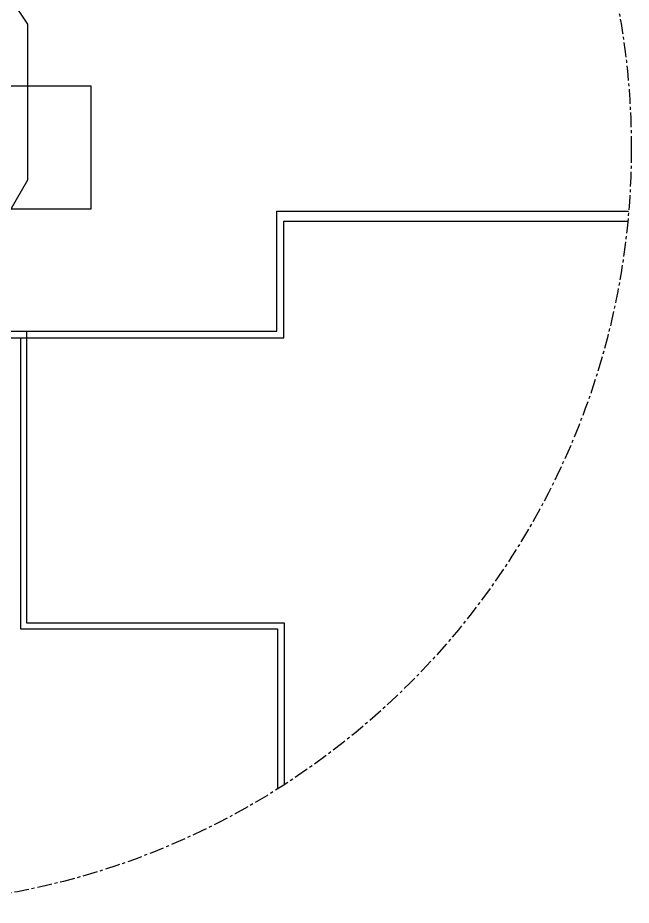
# Model space of a CAD drawing. Header units: inches. Extents: x -107 to 151, y -105 to 161.
# Drawn here: x 46.7 to 151.2, y -103.7 to 47.5 of the extents above; entities that cross this region are included whole.
import ezdxf

# ---------------------------------------------------------------- set-up
doc = ezdxf.new("R2010")
doc.units = ezdxf.units.IN
doc.header["$MEASUREMENT"] = 0
doc.linetypes.add('CENTERX2', pattern=[4, 2.5, -0.5, 0.5, -0.5])
for name, color, linetype in [('参考线', 5, 'CENTERX2'), ('规划建筑', 6, 'Continuous'), ('规划线路', 2, 'Continuous')]:
    doc.layers.add(name, color=color, linetype=linetype)

msp = doc.modelspace()

# ---------------------------------------------------------------- linework, layer by layer
at = {"layer": '参考线'}
msp.add_circle((22.25, 25.25), 128.91, dxfattribs=at)
at = {"layer": '规划建筑'}
msp.add_lwpolyline([(38.01, 14.93), (59.21, 14.93), (59.21, 35.82), (38.01, 35.82)], close=True, dxfattribs=at)
at = {"layer": '规划线路'}
for p, q in [((90.83, -5.92), (90.83, 14.53)), ((90.83, 14.53), (150.71, 14.53)), ((92, -7.03), (92, 12.86)), ((92, 12.86), (150.56, 12.86)), ((2.25, -5.92), (48.2, -5.92)), ((48.2, -5.92), (48.2, -55.57)), ((48.2, -5.92), (90.83, -5.92)), ((1.25, -7.03), (47.18, -7.03)), ((47.18, -7.03), (47.18, -56.58)), ((47.18, -7.03), (92, -7.03)), ((48.2, -55.57), (92.05, -55.57)), ((92.05, -55.57), (92.05, -83.12)), ((47.18, -56.58), (90.94, -56.58)), ((90.94, -56.58), (90.94, -83.83))]:
    msp.add_line(p, q, dxfattribs=at)
msp.add_lwpolyline([(0.76, -0.64), (34.86, -0.64), (36.58, -0.64), (48.43, 19.87), (48.43, 46.36), (36.22, 64.72), (4.24, 64.72), (-14.87, 53.68), (-14.87, 2.34), (-11.72, -0.64), (0.76, -0.64)], dxfattribs=at)

doc.saveas('drawing.dxf')
